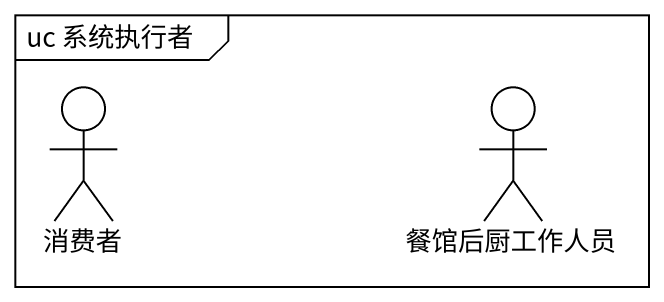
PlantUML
@startuml
mainframe uc 系统执行者
actor 消费者
actor 餐馆后厨工作人员
@enduml
